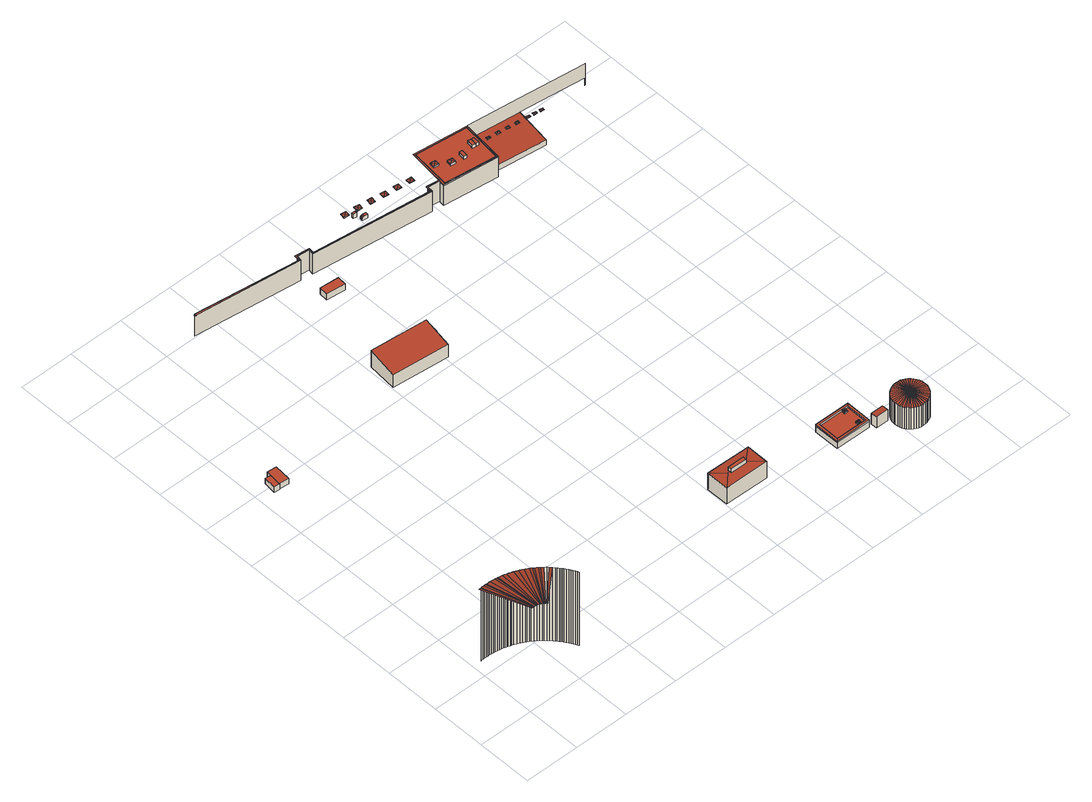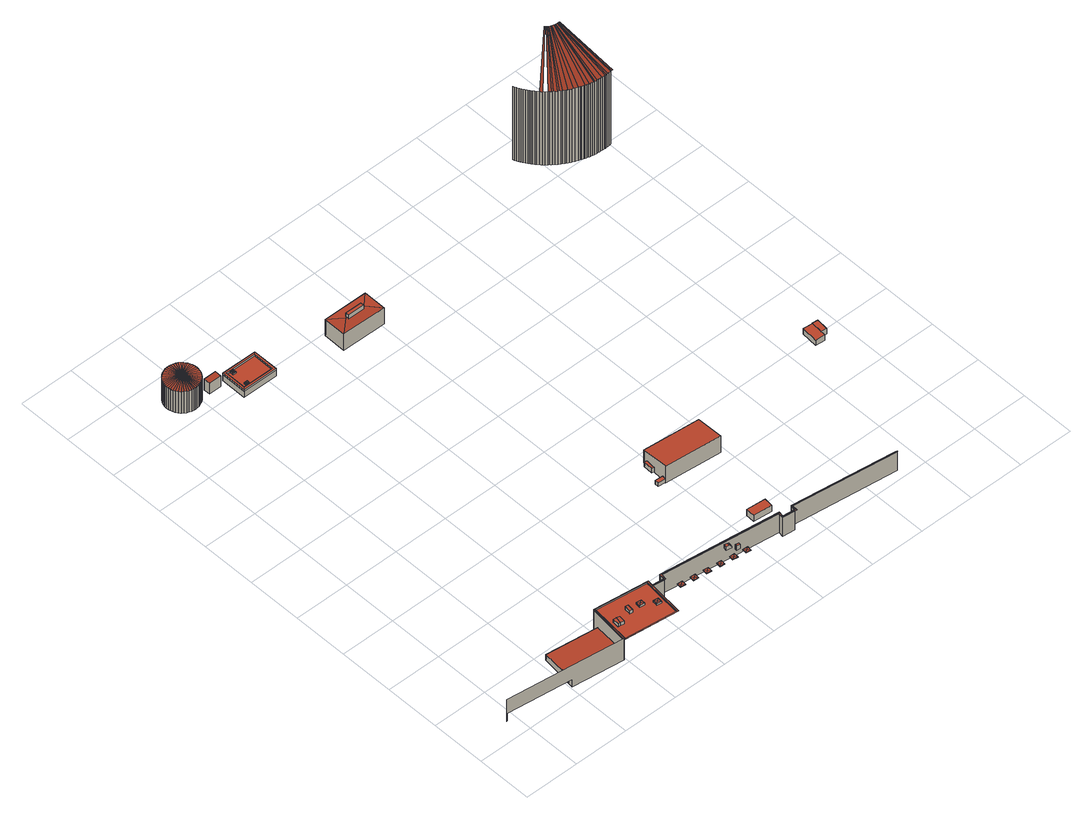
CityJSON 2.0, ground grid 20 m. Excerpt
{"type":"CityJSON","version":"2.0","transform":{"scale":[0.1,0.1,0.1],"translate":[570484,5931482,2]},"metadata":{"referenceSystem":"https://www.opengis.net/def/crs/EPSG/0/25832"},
"CityObjects":{
"building1":{"type":"Building","attributes":{"Grundfläche 2D":"2047.892209","Grundhöhe NN":"5.849"},"geometry":[{"type":"MultiSurface","lod":"3","boundaries":[[[0,1,2,3]],[[4,5,0,3]],[[6,7,8,5,4,9,10,11]],[[12,13,14,15]],[[6,11,14,13,16]],[[17,18,19,20,21,22,23,24,25,26,27,28]],[[29,30,12,15,31,23,22,32]],[[33,5,8,7,34,35]],[[36,37,38]],[[34,7,6,16,39,40]],[[17,28,41,38,37,42]],[[39,16,13,12,43,44]],[[45,46,36,38,47,48,49,50,51]],[[12,30,52,43]],[[52,30,29,32,53,54]],[[55,56,57,58,59,60,61,62,63,64,65,66,67]],[[68,50,49,69,70,60,59,71,72]],[[53,32,22,21,73,74]],[[73,21,20,19,75,76]],[[77,78,66,65,79,80,81,82,83,84]],[[75,19,18,17,85,86]],[[85,17,42,37,87,88]],[[89,83,82,90,91,92,93,94]],[[95,92,91,96,97,98,99,100,101]],[[87,37,36,46,102,103]],[[102,46,45,51,104,105]],[[106,107,108,109,110,111]],[[104,51,50,68,112,113]],[[98,114,115,116,117,99]],[[118,119,120,121,122,123,124]],[[125,106,111,126,116]],[[68,72,127,112]],[[127,72,71,59,128,129]],[[130,118,124,131,109]],[[59,58,132,128]],[[132,58,57,56,133,134]],[[135,136,137,138,139]],[[56,55,140,133]],[[140,55,67,66,141,142]],[[143,141,66,78,77,84,144,145]],[[144,84,83,89,146,147]],[[146,89,94,93,148,149]],[[148,93,92,95,150,151]],[[95,101,152,150]],[[152,101,100,99,153,154]],[[99,117,155,153]],[[155,117,116,126,156,157]],[[156,126,111,110,158,159]],[[158,110,109,131,160,161]],[[160,131,124,123,162,163]],[[123,122,164,162]],[[164,122,165,166,167,168]],[[167,166,169,139,170,171]],[[170,139,138,137,172,173]],[[172,137,174,175,176,177]],[[175,178,179,176]],[[179,178,180,181,182,183]],[[181,184,185,182]],[[184,186,187,185]],[[187,186,188,189,190,191]],[[190,189,192,193,194,195]],[[194,193,196,197,198,199]],[[198,197,200,201,202,203]],[[202,201,204,205,206,207]],[[206,205,208,209,210,211]],[[210,209,212,213,214,215]],[[216,214,213,217,218,219,220,221]]],"semantics":{"surfaces":[{"type":"RoofSurface"},{"type":"WallSurface"}],"values":[0,0,0,0,0,0,0,1,0,1,0,1,0,1,1,0,0,1,1,0,1,1,0,0,1,1,0,1,0,0,0,1,1,0,1,1,0,1,1,1,1,1,1,1,1,1,1,1,1,1,1,1,1,1,1,1,1,1,1,1,1,1,1,1,1,1,1]}}]},
"building2":{"type":"Building","attributes":{"Grundfläche 2D":"8.884324","Grundhöhe NN":"3.053"},"geometry":[{"type":"Solid","lod":"3","boundaries":[[[[222,223,224,225,226]],[[227,228,226,225]],[[228,229,222,226]],[[229,230,223,222]],[[223,230,231,227,225,224]],[[229,228,227,231,230]]]],"semantics":{"surfaces":[{"type":"RoofSurface"},{"type":"WallSurface"},{"type":"GroundSurface"}],"values":[[0,1,1,1,1,2]]}}]},
"building3":{"type":"Building","attributes":{"Grundfläche 2D":"21.075044","Grundhöhe NN":"3.056"},"geometry":[{"type":"Solid","lod":"3","boundaries":[[[[232,233,225,224,234]],[[234,224,231,235]],[[232,234,235,236]],[[233,232,236,237]],[[231,224,225,233,237]],[[235,231,237,236]]]],"semantics":{"surfaces":[{"type":"RoofSurface"},{"type":"WallSurface"},{"type":"GroundSurface"}],"values":[[0,1,1,1,1,2]]}}]},
"building4":{"type":"Building","attributes":{"Grundfläche 2D":"6629.795264","Grundhöhe NN":"5.452"},"children":["building4-1","building4-2","building4-3","building4-4","building4-5","building4-6","building4-7","building4-8","building4-9","building4-10","building4-11","building4-12","building4-13","building4-14","building4-15","building4-16"],"geometry":[{"type":"MultiSurface","lod":"3","boundaries":[[[238,239,240]],[[240,239,241]],[[239,238,242,241]],[[243,238,240]],[[243,244,242,238]],[[240,245,246,247,243]],[[242,244,248,249]],[[250,243,247]],[[251,248,244,252]],[[247,253,254,250]],[[253,247,246,255]],[[253,256,257,254]],[[256,253,255,258]],[[259,251,252,260]],[[261,256,258,262]],[[256,261,263,257]],[[264,259,260,265]],[[250,254,257,263,266,267,268,269,270,271,272,265,260,252,244,243]],[[273,266,263,261]],[[265,272,274,264]],[[273,261,262,275]],[[276,274,272,271]],[[277,267,266,273]],[[277,273,275,278]],[[276,271,270,279]],[[277,280,268,267]],[[269,281,279,270]],[[277,278,282,283,280]],[[283,282,284,285]],[[268,280,283,285,286]],[[269,287,281]],[[288,289,290,291,292]],[[285,293,294,286]],[[290,295,296,291]],[[292,291,296,297,288]],[[298,299,300,287,269,268,286,290,289,301]],[[293,285,284,302]],[[303,304,298,301,295,290,286,294]],[[293,305,306,304,303,294]],[[307,306,305,293,302,308]],[[296,295,301,297]],[[309,310,311,312]],[[313,314,315,316,317,318,319,304,306,307,311,310]]],"semantics":{"surfaces":[{"type":"RoofSurface"},{"type":"WallSurface"}],"values":[0,0,0,0,0,1,1,1,1,1,1,1,1,1,1,1,1,0,1,1,1,1,1,1,1,1,1,1,1,1,1,1,1,1,0,0,1,0,1,1,1,1,1]}}]},
"building4-1":{"type":"BuildingInstallation","parents":["building4"],"geometry":[{"type":"MultiSurface","lod":"3","boundaries":[[[320,321,322]],[[320,323,321]],[[320,322,324]],[[320,324,323]],[[322,321,325,326]],[[326,327,324,322]],[[323,324,327,328]],[[328,325,321,323]]],"semantics":{"surfaces":[{"type":"RoofSurface"},{"type":"WallSurface"}],"values":[0,0,0,0,1,1,1,1]}}]},
"building4-2":{"type":"BuildingInstallation","parents":["building4"],"geometry":[{"type":"MultiSurface","lod":"3","boundaries":[[[329,330,331,332]],[[332,331,333,334]],[[329,332,334,335]],[[330,329,335,336]],[[331,330,336,333]]],"semantics":{"surfaces":[{"type":"RoofSurface"},{"type":"WallSurface"}],"values":[0,1,1,1,1]}}]},
"building4-3":{"type":"BuildingInstallation","parents":["building4"],"geometry":[{"type":"MultiSurface","lod":"3","boundaries":[[[337,338,339,340]],[[341,337,340,342]],[[343,341,342,344]],[[345,343,344,346]],[[340,339,347,348,349,346,344,342]],[[349,350,345,346]],[[350,351,352,338,337,341,343,345]],[[352,347,339,338]]],"semantics":{"surfaces":[{"type":"RoofSurface"},{"type":"WallSurface"}],"values":[0,0,0,0,1,1,1,1]}}]},
"building4-4":{"type":"BuildingInstallation","parents":["building4"],"geometry":[{"type":"MultiSurface","lod":"3","boundaries":[[[353,354,355]],[[353,356,354]],[[353,355,357]],[[353,357,356]],[[355,354,358,359]],[[359,360,357,355]],[[360,361,356,357]],[[354,356,361,358]]],"semantics":{"surfaces":[{"type":"RoofSurface"},{"type":"WallSurface"}],"values":[0,0,0,0,1,1,1,1]}}]},
"building4-5":{"type":"BuildingInstallation","parents":["building4"],"geometry":[{"type":"MultiSurface","lod":"3","boundaries":[[[362,363,364]],[[362,365,363]],[[362,364,366]],[[362,366,365]],[[364,363,367,368]],[[366,364,368,369]],[[365,366,369,370]],[[363,365,370,367]]],"semantics":{"surfaces":[{"type":"RoofSurface"},{"type":"WallSurface"}],"values":[0,0,0,0,1,1,1,1]}}]},
"building4-6":{"type":"BuildingInstallation","parents":["building4"],"geometry":[{"type":"MultiSurface","lod":"3","boundaries":[[[371,372,373]],[[371,374,372]],[[371,373,375]],[[371,375,374]],[[373,372,376,377]],[[375,373,377,378]],[[374,375,378,379]],[[372,374,379,376]]],"semantics":{"surfaces":[{"type":"RoofSurface"},{"type":"WallSurface"}],"values":[0,0,0,0,1,1,1,1]}}]},
"building4-7":{"type":"BuildingInstallation","parents":["building4"],"geometry":[{"type":"MultiSurface","lod":"3","boundaries":[[[380,381,382]],[[380,383,381]],[[380,382,384]],[[380,384,383]],[[382,381,385,386]],[[384,382,386,387]],[[383,384,387,388]],[[381,383,388,385]]],"semantics":{"surfaces":[{"type":"RoofSurface"},{"type":"WallSurface"}],"values":[0,0,0,0,1,1,1,1]}}]},
"building4-8":{"type":"BuildingInstallation","parents":["building4"],"geometry":[{"type":"MultiSurface","lod":"3","boundaries":[[[389,390,391]],[[389,392,390]],[[389,391,393]],[[389,393,392]],[[391,390,394,395]],[[393,391,395,396]],[[392,393,396,397]],[[390,392,397,394]]],"semantics":{"surfaces":[{"type":"RoofSurface"},{"type":"WallSurface"}],"values":[0,0,0,0,1,1,1,1]}}]},
"building4-9":{"type":"BuildingInstallation","parents":["building4"],"geometry":[{"type":"MultiSurface","lod":"3","boundaries":[[[398,399,400]],[[398,401,399]],[[398,400,402]],[[398,402,401]],[[400,399,403,404]],[[402,400,404,405]],[[401,402,405,406]],[[399,401,406,403]]],"semantics":{"surfaces":[{"type":"RoofSurface"},{"type":"WallSurface"}],"values":[0,0,0,0,1,1,1,1]}}]},
"building4-10":{"type":"BuildingInstallation","parents":["building4"],"geometry":[{"type":"MultiSurface","lod":"3","boundaries":[[[407,408,409]],[[407,410,408]],[[407,409,411]],[[407,411,410]],[[409,408,412,413]],[[413,414,411,409]],[[414,415,410,411]],[[408,410,415,412]]],"semantics":{"surfaces":[{"type":"RoofSurface"},{"type":"WallSurface"}],"values":[0,0,0,0,1,1,1,1]}}]},
"building4-11":{"type":"BuildingInstallation","parents":["building4"],"geometry":[{"type":"MultiSurface","lod":"3","boundaries":[[[416,417,418,419]],[[416,419,420,421]],[[419,418,422,420]],[[417,416,421,423]],[[418,417,423,422]]],"semantics":{"surfaces":[{"type":"RoofSurface"},{"type":"WallSurface"}],"values":[0,1,1,1,1]}}]},
"building4-12":{"type":"BuildingInstallation","parents":["building4"],"geometry":[{"type":"MultiSurface","lod":"3","boundaries":[[[424,425,426,427]],[[427,426,428,429]],[[424,427,429,430]],[[425,424,430,431]],[[426,425,431,428]]],"semantics":{"surfaces":[{"type":"RoofSurface"},{"type":"WallSurface"}],"values":[0,1,1,1,1]}}]},
"building4-13":{"type":"BuildingInstallation","parents":["building4"],"geometry":[{"type":"MultiSurface","lod":"3","boundaries":[[[432,433,434,435]],[[435,434,436,437]],[[432,435,437,438]],[[433,432,438,439]],[[434,433,439,436]]],"semantics":{"surfaces":[{"type":"RoofSurface"},{"type":"WallSurface"}],"values":[0,1,1,1,1]}}]},
"building4-14":{"type":"BuildingInstallation","parents":["building4"],"geometry":[{"type":"MultiSurface","lod":"3","boundaries":[[[440,441,442,443]],[[441,444,445,442]],[[446,445,444]],[[446,447,443,442,445]],[[448,441,440,443,449,450]],[[448,451,444,441]],[[451,452,446,444]],[[452,453,449,443,447,446]]],"semantics":{"surfaces":[{"type":"RoofSurface"},{"type":"WallSurface"}],"values":[0,0,0,0,1,1,1,1]}}]},
"building4-15":{"type":"BuildingInstallation","parents":["building4"],"geometry":[{"type":"MultiSurface","lod":"3","boundaries":[[[454,455,456,457]],[[458,457,456,459]],[[455,460,459,456]],[[461,458,459,460]],[[462,455,454,457,463,464]],[[462,465,460,455]],[[466,458,461,460,465,467]],[[466,463,457,458]]],"semantics":{"surfaces":[{"type":"RoofSurface"},{"type":"WallSurface"}],"values":[0,0,0,0,1,1,1,1]}}]},
"building4-16":{"type":"BuildingInstallation","parents":["building4"],"geometry":[{"type":"MultiSurface","lod":"3","boundaries":[[[468,469,470,471]],[[472,471,470,473]],[[469,474,473,470]],[[475,472,473,474]],[[476,477,478,469,468,471]],[[479,476,471,472]],[[478,480,474,469]],[[479,472,475,474,480,481]]],"semantics":{"surfaces":[{"type":"RoofSurface"},{"type":"WallSurface"}],"values":[0,0,0,0,1,1,1,1]}}]},
"building5":{"type":"Building","attributes":{"Grundfläche 2D":"218.654884","Grundhöhe NN":"2.829"},"geometry":[{"type":"Solid","lod":"3","boundaries":[[[[482,483,484,485,486]],[[483,482,487,488]],[[484,483,488,489]],[[490,486,485,484,489,491]],[[482,486,490,487]],[[491,489,488,487,490]]]],"semantics":{"surfaces":[{"type":"RoofSurface"},{"type":"WallSurface"},{"type":"GroundSurface"}],"values":[[0,1,1,1,1,2]]}}]},
"building6":{"type":"Building","attributes":{"Grundfläche 2D":"130.794093","Grundhöhe NN":"4.006"},"children":["building6-1"],"geometry":[{"type":"Solid","lod":"3","boundaries":[[[[492,493,494]],[[495,496,497,493,492,498]],[[499,495,498]],[[493,497,496,495,499,494]],[[500,501,498,492]],[[501,502,499,498]],[[502,503,494,499]],[[503,500,492,494]],[[503,502,501,500]]]],"semantics":{"surfaces":[{"type":"RoofSurface"},{"type":"WallSurface"},{"type":"GroundSurface"}],"values":[[0,0,0,0,1,1,1,1,2]]}}]},
"building6-1":{"type":"BuildingInstallation","parents":["building6"],"geometry":[{"type":"MultiSurface","lod":"3","boundaries":[[[504,505,506,507,508]],[[509,497,510,506,505,504]],[[507,506,510,511]],[[496,512,508,507,511]],[[504,508,512,509]]],"semantics":{"surfaces":[{"type":"RoofSurface"},{"type":"WallSurface"}],"values":[0,1,1,1,1]}}]},
"building7":{"type":"Building","attributes":{"Grundfläche 2D":"3.331744","Grundhöhe NN":"2.865"},"geometry":[{"type":"Solid","lod":"3","boundaries":[[[[513,514,515,516]],[[517,518,516,515]],[[518,519,513,516]],[[519,520,514,513]],[[520,517,515,514]],[[520,519,518,517]]]],"semantics":{"surfaces":[{"type":"RoofSurface"},{"type":"WallSurface"},{"type":"GroundSurface"}],"values":[[0,1,1,1,1,2]]}}]},
"building8":{"type":"Building","attributes":{"Grundfläche 2D":"22.046572","Grundhöhe NN":"5.797"},"geometry":[{"type":"Solid","lod":"3","boundaries":[[[[521,522,523,524]],[[525,526,524,523]],[[526,527,521,524]],[[527,528,522,521]],[[528,525,523,522]],[[528,527,526,525]]]],"semantics":{"surfaces":[{"type":"RoofSurface"},{"type":"WallSurface"},{"type":"GroundSurface"}],"values":[[0,1,1,1,1,2]]}}]},
"building9":{"type":"Building","attributes":{"Grundfläche 2D":"4.049959","Grundhöhe NN":"2.997"},"geometry":[{"type":"Solid","lod":"3","boundaries":[[[[529,530,531,532]],[[533,534,532,531]],[[534,535,529,532]],[[535,536,530,529]],[[536,533,531,530]],[[536,535,534,533]]]],"semantics":{"surfaces":[{"type":"RoofSurface"},{"type":"WallSurface"},{"type":"GroundSurface"}],"values":[[0,1,1,1,1,2]]}}]},
"building10":{"type":"Building","attributes":{"Grundfläche 2D":"120.676395","Grundhöhe NN":"5.185"},"children":["building10-1","building10-2","building10-3","building10-4"],"geometry":[{"type":"Solid","lod":"3","boundaries":[[[[537,538,539,540,541,542]],[[538,537,543,544,545,541,540,546]],[[547,548,549,550,551,552]],[[553,554,539,538]],[[554,555,540,539]],[[547,552,542,541]],[[552,551,537,542]],[[551,550,543,537]],[[549,548,547,541,545,544,543,550]],[[555,556,546,540]],[[556,553,538,546]],[[557,558,553,556]],[[558,559,554,553]],[[559,560,555,554]],[[560,557,556,555]],[[560,559,558,557]]]],"semantics":{"surfaces":[{"type":"RoofSurface"},{"type":"WallSurface"},{"type":"GroundSurface"}],"values":[[0,0,0,1,1,1,1,1,1,1,1,1,1,1,1,2]]}}]},
"building10-1":{"type":"BuildingInstallation","parents":["building10"],"geometry":[{"type":"MultiSurface","lod":"3","boundaries":[[[561,562,563,564,565,566,567,568,569,570,571,572,573,574,575,576,577,578,579,580,581,582,583]],[[584,570,569,585]],[[571,570,584,586]],[[563,562,587,588]],[[589,564,563,588]],[[561,583,590,591]],[[562,561,591,587]],[[565,564,589,592]],[[566,565,592,593]],[[567,566,593,594]],[[568,567,594,595]],[[569,568,595,585]],[[572,571,586,596]],[[573,572,596,597]],[[574,573,597,598]],[[575,574,598,599]],[[575,599,600]],[[575,600,576]],[[577,576,600,601]],[[578,577,601,602]],[[578,602,579]],[[602,603,579]],[[580,579,603,604]],[[581,580,604,605]],[[582,581,605,606]],[[583,582,606,590]]],"semantics":{"surfaces":[{"type":"RoofSurface"},{"type":"WallSurface"}],"values":[0,1,1,1,1,1,1,1,1,1,1,1,1,1,1,1,1,1,1,1,1,1,1,1,1,1]}}]},
"building10-2":{"type":"BuildingInstallation","parents":["building10"],"geometry":[{"type":"MultiSurface","lod":"3","boundaries":[[[607,608,609,610,611,612,613,614,615],[601,600,599,598,597,596,586,584,585,595,594,593,592,589,588,587,591,590,606,605,604,603,602]],[[616,617,613,612]],[[617,618,619,615,614,613]],[[619,620,621,622,609,608,607,615]],[[622,623,624,616,612,611,610,609]]],"semantics":{"surfaces":[{"type":"RoofSurface"},{"type":"WallSurface"}],"values":[0,1,1,1,1]}}]},
"building10-3":{"type":"BuildingInstallation","parents":["building10"],"geometry":[{"type":"MultiSurface","lod":"3","boundaries":[[[625,626,627,628,629,630,631],[632,633,634,635,636,637,638,639,640,641,642,643,644,645,646,647,648,649,650,651,652,653,654,655,656,657]],[[658,659,625,631]],[[659,660,661,627,626,625]],[[661,662,663,629,628,627]],[[663,664,658,631,630,629]]],"semantics":{"surfaces":[{"type":"RoofSurface"},{"type":"WallSurface"}],"values":[0,1,1,1,1]}}]},
"building10-4":{"type":"BuildingInstallation","parents":["building10"],"geometry":[{"type":"MultiSurface","lod":"3","boundaries":[[[665,666,667,668,669,670,671,672,673,674,675,676,677,678,679,680,681,682,683,684,685,686,687,688,689,690]],[[665,690,641,640]],[[665,640,639]],[[665,639,666]],[[638,667,666,639]],[[668,667,638,637]],[[669,668,637,636]],[[688,643,689]],[[643,642,689]],[[689,642,690]],[[690,642,641]],[[670,669,636,635]],[[671,670,635,634]],[[672,671,634,633]],[[673,672,633,632]],[[674,673,632,657]],[[675,674,657,656]],[[655,676,675,656]],[[677,676,655,654]],[[653,678,677,654]],[[679,678,653,652]],[[680,679,652,651]],[[681,680,651,650]],[[682,681,650,649]],[[683,682,649,648]],[[684,683,648,647]],[[685,684,647,646]],[[686,685,646,645]],[[687,686,645,644]],[[643,688,687,644]]],"semantics":{"surfaces":[{"type":"RoofSurface"},{"type":"WallSurface"}],"values":[0,1,1,1,1,1,1,1,1,1,1,1,1,1,1,1,1,1,1,1,1,1,1,1,1,1,1,1,1,1]}}]},
"building11":{"type":"Building","attributes":{"Grundfläche 2D":"10.398099","Grundhöhe NN":"4.698"},"geometry":[{"type":"Solid","lod":"3","boundaries":[[[[691,692,693,694]],[[695,696,694,693]],[[696,697,691,694]],[[697,698,692,691]],[[698,695,693,692]],[[698,697,696,695]]]],"semantics":{"surfaces":[{"type":"RoofSurface"},{"type":"WallSurface"},{"type":"GroundSurface"}],"values":[[0,1,1,1,1,2]]}}]},
"building12":{"type":"Building","attributes":{"Grundfläche 2D":"113.118698","Grundhöhe NN":"4.090"},"geometry":[{"type":"Solid","lod":"3","boundaries":[[[[699,700,701]],[[699,702,700]],[[699,701,703]],[[699,703,704]],[[699,704,705]],[[699,705,706]],[[699,706,707]],[[699,707,708]],[[699,708,709]],[[699,709,710]],[[699,710,711]],[[699,711,712]],[[699,712,713]],[[699,713,714]],[[699,714,715]],[[699,715,716]],[[699,716,717]],[[699,717,718]],[[699,718,719]],[[699,719,720]],[[699,720,721]],[[699,721,722]],[[699,722,723]],[[699,723,724]],[[699,724,725]],[[699,725,726]],[[699,726,727]],[[699,727,728]],[[699,728,729]],[[699,729,730]],[[699,730,731]],[[699,731,732]],[[699,732,733]],[[699,733,734]],[[699,734,735]],[[699,735,736]],[[699,736,737]],[[699,737,738]],[[699,738,739]],[[699,739,740]],[[699,740,741]],[[699,741,742]],[[699,742,743]],[[699,743,744]],[[699,744,745]],[[699,745,746]],[[699,746,747]],[[699,747,702]],[[748,749,701,700]],[[749,750,703,701]],[[751,748,700,702]],[[752,753,746,745]],[[753,754,747,746]],[[754,751,702,747]],[[750,755,704,703]],[[755,756,705,704]],[[756,757,706,705]],[[757,758,707,706]],[[758,759,708,707]],[[759,760,709,708]],[[760,761,710,709]],[[761,762,711,710]],[[762,763,712,711]],[[763,764,713,712]],[[764,765,714,713]],[[765,766,715,714]],[[766,767,716,715]],[[767,768,717,716]],[[768,769,718,717]],[[769,770,719,718]],[[770,771,720,719]],[[771,772,721,720]],[[772,773,722,721]],[[773,774,723,722]],[[774,775,724,723]],[[775,776,725,724]],[[776,777,726,725]],[[777,778,727,726]],[[778,779,728,727]],[[779,780,729,728]],[[780,781,730,729]],[[781,782,731,730]],[[782,783,732,731]],[[783,784,733,732]],[[784,785,734,733]],[[785,786,735,734]],[[786,787,736,735]],[[787,788,737,736]],[[788,789,738,737]],[[789,790,739,738]],[[790,791,740,739]],[[791,792,741,740]],[[792,793,742,741]],[[793,794,743,742]],[[794,795,744,743]],[[795,752,745,744]],[[792,791,790,789,788,787,786,785,784,783,782,781,780,779,778,777,776,775,774,773,772,771,770,769,768,767,766,765,764,763,762,761,760,759,758,757,756,755,750,749,748,751,754,753,752,795,794,793]]]],"semantics":{"surfaces":[{"type":"RoofSurface"},{"type":"WallSurface"},{"type":"GroundSurface"}],"values":[[0,0,0,0,0,0,0,0,0,0,0,0,0,0,0,0,0,0,0,0,0,0,0,0,0,0,0,0,0,0,0,0,0,0,0,0,0,0,0,0,0,0,0,0,0,0,0,0,1,1,1,1,1,1,1,1,1,1,1,1,1,1,1,1,1,1,1,1,1,1,1,1,1,1,1,1,1,1,1,1,1,1,1,1,1,1,1,1,1,1,1,1,1,1,1,1,2]]}}]},
"building13":{"type":"Building","attributes":{"Grundfläche 2D":"251.489269","Grundhöhe NN":"5.768"},"children":["building13-1","building13-2","building13-3","building13-4"],"geometry":[{"type":"Solid","lod":"3","boundaries":[[[[796,797,798,310]],[[796,310,799,800]],[[797,796,800,801]],[[798,797,801,802]],[[310,798,802,799]],[[801,800,799,802]]]],"semantics":{"surfaces":[{"type":"RoofSurface"},{"type":"WallSurface"},{"type":"GroundSurface"}],"values":[[0,1,1,1,1,2]]}}]},
"building13-1":{"type":"BuildingInstallation","parents":["building13"],"geometry":[{"type":"MultiSurface","lod":"3","boundaries":[[[803,804,805]],[[803,806,807,804]],[[808,809,807,806]],[[809,805,804,807]],[[810,811,803,805]],[[811,812,806,803]],[[812,813,814,809,808,806]],[[814,810,805,809]]],"semantics":{"surfaces":[{"type":"RoofSurface"},{"type":"WallSurface"}],"values":[0,0,0,0,1,1,1,1]}}]},
"building13-2":{"type":"BuildingInstallation","parents":["building13"],"geometry":[{"type":"MultiSurface","lod":"3","boundaries":[[[815,816,817,818]],[[816,819,820,817]],[[821,822,820,819]],[[822,818,817,820]],[[823,824,825,816,815,818]],[[825,826,819,816]],[[826,827,828,822,821,819]],[[828,823,818,822]]],"semantics":{"surfaces":[{"type":"RoofSurface"},{"type":"WallSurface"}],"values":[0,0,0,0,1,1,1,1]}}]},
"building13-3":{"type":"BuildingInstallation","parents":["building13"],"geometry":[{"type":"MultiSurface","lod":"3","boundaries":[[[829,830,831,832]],[[833,834,832,831,835]],[[830,836,835,831]],[[833,835,836]],[[837,830,829,832,838,839]],[[837,840,836,830]],[[840,841,833,836]],[[841,842,838,832,834,833]]],"semantics":{"surfaces":[{"type":"RoofSurface"},{"type":"WallSurface"}],"values":[0,0,0,0,1,1,1,1]}}]},
"building13-4":{"type":"BuildingInstallation","parents":["building13"],"geometry":[{"type":"MultiSurface","lod":"3","boundaries":[[[843,844,845]],[[846,847,845,844,848]],[[843,849,848,844]],[[850,846,848,849]],[[851,852,843,845]],[[852,853,849,843]],[[853,854,855,846,850,849]],[[855,856,851,845,847,846]]],"semantics":{"surfaces":[{"type":"RoofSurface"},{"type":"WallSurface"}],"values":[0,0,0,0,1,1,1,1]}}]}
},
"vertices":[
[11,231,352],[7,231,352],[30,24,415],[31,24,415],[32,24,415],[15,231,352],[27,232,352],[23,232,352],[19,232,352],[33,24,415],[34,24,415],[35,24,415],[38,233,352],[34,232,352],[36,24,415],[37,24,415],[31,232,352],[70,230,352],[67,231,352],[63,231,352],[60,232,352],[56,232,352],[52,232,352],[39,24,415],[40,24,415],[41,24,415],[42,24,415],[43,24,415],[44,24,415],[45,232,352],[42,232,352],[38,24,415],[49,232,352],[15,231,38],[23,232,38],[19,232,38],[81,229,352],[78,229,352],[46,24,415],[31,232,38],[27,232,38],[45,24,415],[74,230,352],[38,233,38],[34,232,38],[88,227,352],[85,228,352],[46,23,415],[47,23,415],[48,23,415],[96,226,352],[92,227,352],[42,232,38],[49,232,38],[45,232,38],[123,217,352],[120,218,352],[116,220,352],[113,221,352],[110,222,352],[51,22,415],[52,22,415],[53,22,415],[54,21,415],[55,21,415],[56,21,415],[130,215,352],[127,216,352],[99,225,352],[49,23,415],[50,23,415],[106,223,352],[103,224,352],[56,232,38],[52,232,38],[63,231,38],[60,232,38],[137,212,352],[133,213,352],[56,20,415],[57,20,415],[58,20,415],[59,19,415],[144,208,352],[140,210,352],[70,230,38],[67,231,38],[78,229,38],[74,230,38],[148,207,352],[60,18,415],[61,18,415],[159,201,352],[156,203,352],[152,205,352],[163,199,352],[62,18,415],[63,17,415],[64,16,415],[174,192,352],[171,194,352],[167,197,352],[85,228,38],[81,229,38],[92,227,38],[88,227,38],[67,14,415],[68,14,415],[68,13,415],[195,177,352],[192,180,352],[188,183,352],[99,225,38],[96,226,38],[65,16,415],[65,15,415],[181,188,352],[178,190,352],[70,12,415],[70,11,415],[71,11,415],[71,10,415],[208,167,352],[205,169,352],[202,172,352],[66,15,415],[185,185,352],[103,224,38],[110,222,38],[106,223,38],[69,12,415],[198,175,352],[113,221,38],[120,218,38],[116,220,38],[74,7,415],[75,6,415],[226,149,352],[224,152,352],[221,155,352],[123,217,38],[130,215,38],[127,216,38],[133,213,38],[140,210,38],[137,212,38],[148,207,38],[144,208,38],[156,203,38],[152,205,38],[163,199,38],[159,201,38],[167,197,38],[174,192,38],[171,194,38],[178,190,38],[185,185,38],[181,188,38],[192,180,38],[188,183,38],[198,175,38],[195,177,38],[205,169,38],[202,172,38],[208,167,38],[211,164,352],[215,161,352],[215,161,38],[211,164,38],[218,158,352],[221,155,38],[218,158,38],[226,149,38],[224,152,38],[229,145,352],[232,142,352],[232,142,38],[229,145,38],[235,139,352],[235,139,38],[237,136,352],[240,132,352],[240,132,38],[237,136,38],[243,129,352],[243,129,38],[245,126,352],[245,126,38],[247,124,352],[248,121,352],[248,121,38],[247,124,38],[250,118,352],[252,115,352],[252,115,38],[250,118,38],[254,112,352],[256,109,352],[256,109,38],[254,112,38],[257,107,352],[259,104,352],[259,104,38],[257,107,38],[261,101,352],[262,98,352],[262,98,38],[261,101,38],[264,95,352],[266,92,352],[266,92,38],[264,95,38],[267,89,352],[269,86,352],[269,86,38],[267,89,38],[269,85,38],[269,85,352],[270,83,352],[271,79,352],[271,79,38],[270,83,38],
[54,1174,34],[74,1172,34],[74,1173,34],[78,1216,34],[58,1218,34],[78,1216,11],[58,1218,11],[54,1174,11],[74,1172,11],[74,1173,11],
[115,1230,34],[80,1233,34],[109,1170,34],[109,1170,11],[115,1230,11],[80,1233,11],
[306,1785,120],[305,1786,120],[302,1786,120],[303,1790,121],[306,1790,123],[314,1784,120],[684,1742,123],[302,1786,35],[687,1739,35],[687,1739,121],[684,1742,121],[306,1790,120],[687,1739,123],[686,1763,122],[686,1763,123],[690,1758,121],[690,1758,123],[690,1758,35],[734,1753,121],[734,1753,123],[734,1753,35],[738,1756,122],[738,1756,123],[731,1734,121],[731,1734,35],[731,1734,123],[735,1737,121],[735,1737,123],[1164,1680,123],[1166,1701,123],[1210,1695,123],[1210,1699,123],[1168,1705,123],[1163,1705,123],[1160,1684,123],[1164,1680,121],[1160,1684,122],[1164,1680,35],[1163,1705,122],[1166,1701,122],[1166,1701,35],[1168,1705,122],[1210,1695,122],[1210,1699,122],[1210,1695,35],[1210,1695,119],[1207,1675,35],[1207,1675,119],[1207,1675,123],[1212,1718,123],[1230,1824,119],[1230,1824,123],[1214,1678,123],[1214,1678,119],[1216,1698,119],[1405,1651,119],[1405,1651,123],[1402,1655,123],[1402,1655,119],[1419,1802,119],[1423,1805,123],[1419,1805,123],[1225,1828,123],[1419,1802,123],[1405,1651,35],[1405,1655,123],[1423,1802,123],[1405,1655,119],[1423,1802,119],[1423,1802,35],[1405,1655,35],[1604,1727,65],[1611,1779,68],[1611,1779,35],[1604,1727,35],[1847,1750,68],[1847,1750,35],[1850,1750,35],[1850,1750,128],[1847,1750,128],[1611,1779,128],[1423,1802,127],
[907,1784,127],[900,1794,126],[898,1776,126],[918,1791,126],[916,1774,126],[900,1794,124],[898,1776,123],[916,1774,123],[918,1791,124],
[929,1755,141],[930,1763,141],[917,1765,141],[916,1757,141],[917,1765,123],[916,1757,123],[929,1755,123],[930,1763,123],
[940,1732,137],[950,1730,137],[952,1741,137],[942,1742,137],[935,1733,135],[937,1743,135],[932,1733,131],[934,1744,131],[931,1733,128],[933,1744,128],[952,1741,122],[934,1744,122],[933,1744,122],[931,1733,122],[932,1733,122],[950,1730,122],
[955,1778,127],[948,1788,126],[946,1770,126],[966,1785,126],[964,1768,126],[948,1788,124],[946,1770,123],[964,1768,123],[966,1785,124],
[1003,1773,127],[996,1782,126],[993,1764,126],[1013,1780,126],[1011,1762,126],[996,1782,124],[993,1764,123],[1011,1762,123],[1013,1780,124],
[1051,1767,127],[1044,1776,126],[1041,1758,126],[1061,1774,126],[1059,1756,126],[1044,1776,124],[1041,1758,123],[1059,1756,124],[1061,1774,124],
[1098,1761,127],[1091,1770,126],[1089,1752,126],[1109,1768,126],[1107,1750,126],[1091,1770,124],[1089,1752,124],[1107,1750,124],[1109,1768,124],
[1145,1755,127],[1138,1764,126],[1136,1747,126],[1156,1762,126],[1154,1745,126],[1138,1764,124],[1136,1747,124],[1154,1745,124],[1156,1762,124],
[1245,1757,126],[1237,1766,125],[1235,1748,125],[1255,1764,125],[1253,1746,125],[1237,1766,119],[1235,1748,119],[1253,1746,119],[1255,1764,119],
[1288,1729,128],[1280,1738,127],[1278,1721,127],[1298,1736,127],[1296,1718,127],[1280,1738,119],[1278,1721,119],[1296,1718,119],[1298,1736,119],
[1335,1712,132],[1337,1735,132],[1327,1737,132],[1324,1713,132],[1324,1713,119],[1335,1712,119],[1327,1737,119],[1337,1735,119],
[1385,1728,132],[1388,1751,132],[1377,1753,132],[1374,1730,132],[1377,1753,119],[1374,1730,119],[1385,1728,119],[1388,1751,119],
[1397,1727,132],[1399,1750,132],[1389,1751,132],[1386,1728,132],[1389,1751,119],[1386,1728,119],[1397,1727,119],[1399,1750,119],
[1611,1749,68],[1611,1744,68],[1615,1748,69],[1612,1753,68],[1622,1742,68],[1619,1748,69],[1624,1751,68],[1615,1752,68],[1611,1744,66],[1612,1753,67],[1611,1749,67],[1622,1742,66],[1624,1751,67],[1615,1752,67],
[1635,1746,68],[1634,1741,68],[1638,1745,69],[1635,1750,68],[1647,1748,68],[1643,1745,69],[1646,1740,68],[1647,1744,68],[1634,1741,66],[1635,1750,67],[1635,1746,67],[1646,1740,66],[1647,1748,67],[1647,1744,67],
[1659,1743,68],[1659,1738,68],[1663,1742,69],[1660,1747,68],[1672,1745,68],[1667,1742,69],[1671,1737,68],[1671,1741,68],[1660,1747,67],[1659,1743,67],[1659,1738,66],[1672,1745,67],[1671,1737,66],[1671,1741,67],
[617,1356,79],[607,1250,61],[811,1231,61],[821,1336,79],[821,1337,79],[617,1356,8],[607,1250,8],[811,1231,8],[821,1337,8],[821,1336,8],
[1158,297,90],[1112,256,94],[1157,216,90],[1039,257,94],[1047,257,94],[1107,256,94],[998,300,90],[997,218,90],[1158,297,20],[998,300,20],[997,218,20],[1157,216,20],
[1107,251,109],[1107,256,109],[1107,264,109],[1047,264,109],[1047,252,109],[1107,251,93],[1107,264,93],[1047,264,93],[1047,252,93],
[822,1245,28],[825,1280,28],[816,1281,28],[812,1246,28],[816,1281,9],[812,1246,9],[822,1245,9],[825,1280,9],
[755,1619,64],[758,1651,64],[690,1657,64],[687,1625,64],[690,1657,38],[687,1625,38],[755,1619,38],[758,1651,38],
[848,1320,25],[849,1334,25],[821,1336,25],[820,1322,25],[821,1336,10],[820,1322,10],[848,1320,10],[849,1334,10],
[1506,237,64],[1514,245,64],[1385,246,64],[1384,153,64],[1392,160,64],[1393,238,64],[1505,159,64],[1485,160,64],[1480,160,64],[1513,152,64],[1392,160,58],[1480,160,58],[1485,160,58],[1505,159,58],[1506,237,58],[1393,238,58],[1514,245,58],[1385,246,58],[1384,153,58],[1513,152,58],[1513,152,32],[1514,245,32],[1385,246,32],[1384,153,32],
[1489,226,67],[1489,227,67],[1490,227,67],[1490,228,67],[1490,229,67],[1490,230,67],[1489,230,67],[1489,231,67],[1488,232,67],[1487,232,67],[1486,232,67],[1485,232,67],[1485,231,67],[1484,231,67],[1484,230,67],[1484,229,67],[1484,228,67],[1484,227,67],[1484,226,67],[1485,226,67],[1486,226,67],[1487,226,67],[1488,226,67],[1487,232,63],[1488,232,63],[1486,232,63],[1489,227,63],[1490,227,63],[1490,228,63],[1488,226,63],[1489,226,63],[1490,229,63],[1490,230,63],[1489,230,63],[1489,231,63],[1485,232,63],[1485,231,63],[1484,231,63],[1484,230,63],[1484,229,63],[1484,228,63],[1484,227,63],[1484,226,63],[1485,226,63],[1486,226,63],[1487,226,63],
[1493,226,63],[1493,232,63],[1493,235,63],[1489,235,63],[1484,235,63],[1481,235,63],[1480,223,63],[1484,223,63],[1493,223,63],[1481,235,58],[1480,223,58],[1484,223,58],[1493,223,58],[1493,226,58],[1493,232,58],[1493,235,58],[1489,235,58],[1484,235,58],
[1480,162,63],[1483,162,63],[1492,162,63],[1492,165,63],[1492,175,63],[1483,175,63],[1480,175,63],[1487,172,63],[1487,171,63],[1488,171,63],[1488,170,63],[1489,170,63],[1489,169,63],[1489,168,63],[1489,167,63],[1488,167,63],[1488,166,63],[1487,166,63],[1487,165,63],[1486,165,63],[1485,165,63],[1485,166,63],[1484,166,63],[1483,166,63],[1483,167,63],[1483,168,63],[1483,169,63],[1483,170,63],[1483,171,63],[1484,171,63],[1485,171,63],[1485,172,63],[1486,172,63],[1480,175,58],[1480,162,58],[1483,162,58],[1492,162,58],[1492,165,58],[1492,175,58],[1483,175,58],
[1488,167,67],[1489,167,67],[1489,168,67],[1489,169,67],[1489,170,67],[1488,170,67],[1488,171,67],[1487,171,67],[1487,172,67],[1486,172,67],[1485,172,67],[1485,171,67],[1484,171,67],[1483,171,67],[1483,170,67],[1483,169,67],[1483,168,67],[1483,167,67],[1483,166,67],[1484,166,67],[1485,166,67],[1485,165,67],[1486,165,67],[1487,165,67],[1487,166,67],[1488,166,67],
[1531,162,72],[1531,139,74],[1576,139,74],[1576,162,72],[1576,139,27],[1576,162,27],[1531,162,27],[1531,139,27],
[1645,116,124],[1638,175,113],[1632,174,113],[1645,176,113],[1625,172,113],[1618,169,113],[1611,165,113],[1605,160,113],[1599,154,113],[1594,147,113],[1590,140,113],[1587,131,113],[1586,123,113],[1585,115,113],[1586,106,113],[1587,99,113],[1590,92,113],[1593,85,113],[1597,80,113],[1601,75,113],[1606,70,113],[1612,65,113],[1619,61,113],[1627,58,113],[1635,56,113],[1643,55,113],[1652,56,113],[1660,57,113],[1668,60,113],[1676,64,113],[1683,69,113],[1688,74,113],[1693,80,113],[1697,85,113],[1700,91,113],[1703,98,113],[1704,105,113],[1705,112,113],[1705,120,113],[1704,128,113],[1702,136,113],[1698,144,113],[1693,151,113],[1688,158,113],[1681,163,113],[1674,168,113],[1667,171,113],[1660,174,113],[1652,175,113],[1638,175,21],[1632,174,21],[1625,172,21],[1645,176,21],[1667,171,21],[1660,174,21],[1652,175,21],[1618,169,21],[1611,165,21],[1605,160,21],[1599,154,21],[1594,147,21],[1590,140,21],[1587,131,21],[1586,123,21],[1585,115,21],[1586,106,21],[1587,99,21],[1590,92,21],[1593,85,21],[1597,80,21],[1601,75,21],[1606,70,21],[1612,65,21],[1619,61,21],[1627,58,21],[1635,56,21],[1643,55,21],[1652,56,21],[1660,57,21],[1668,60,21],[1676,64,21],[1683,69,21],[1688,74,21],[1693,80,21],[1697,85,21],[1700,91,21],[1703,98,21],[1704,105,21],[1705,112,21],[1705,120,21],[1704,128,21],[1702,136,21],[1698,144,21],[1693,151,21],[1688,158,21],[1681,163,21],[1674,168,21],
[1423,1802,68],[1407,1670,61],[1595,1647,61],[1611,1779,38],[1423,1802,38],[1407,1670,38],[1595,1647,38],
[1500,1757,69],[1504,1761,70],[1501,1766,69],[1512,1755,69],[1509,1761,70],[1513,1760,69],[1513,1764,69],[1501,1766,67],[1500,1757,66],[1512,1755,66],[1513,1760,67],[1513,1764,67],
[1466,1766,69],[1465,1761,69],[1470,1765,70],[1466,1770,69],[1477,1760,69],[1474,1765,70],[1478,1764,69],[1478,1768,69],[1466,1770,67],[1466,1766,67],[1465,1761,66],[1477,1760,66],[1478,1764,67],[1478,1768,67],
[1570,1753,69],[1569,1748,69],[1574,1753,70],[1570,1757,69],[1582,1756,69],[1574,1757,69],[1578,1752,70],[1581,1747,69],[1569,1748,66],[1570,1757,67],[1570,1753,67],[1581,1747,66],[1582,1756,67],[1574,1757,67],
[1535,1753,69],[1539,1757,70],[1536,1761,69],[1548,1760,69],[1540,1761,69],[1544,1756,70],[1547,1751,69],[1548,1756,69],[1536,1761,67],[1535,1753,66],[1547,1751,66],[1548,1756,67],[1548,1760,67],[1540,1761,67]
]}
